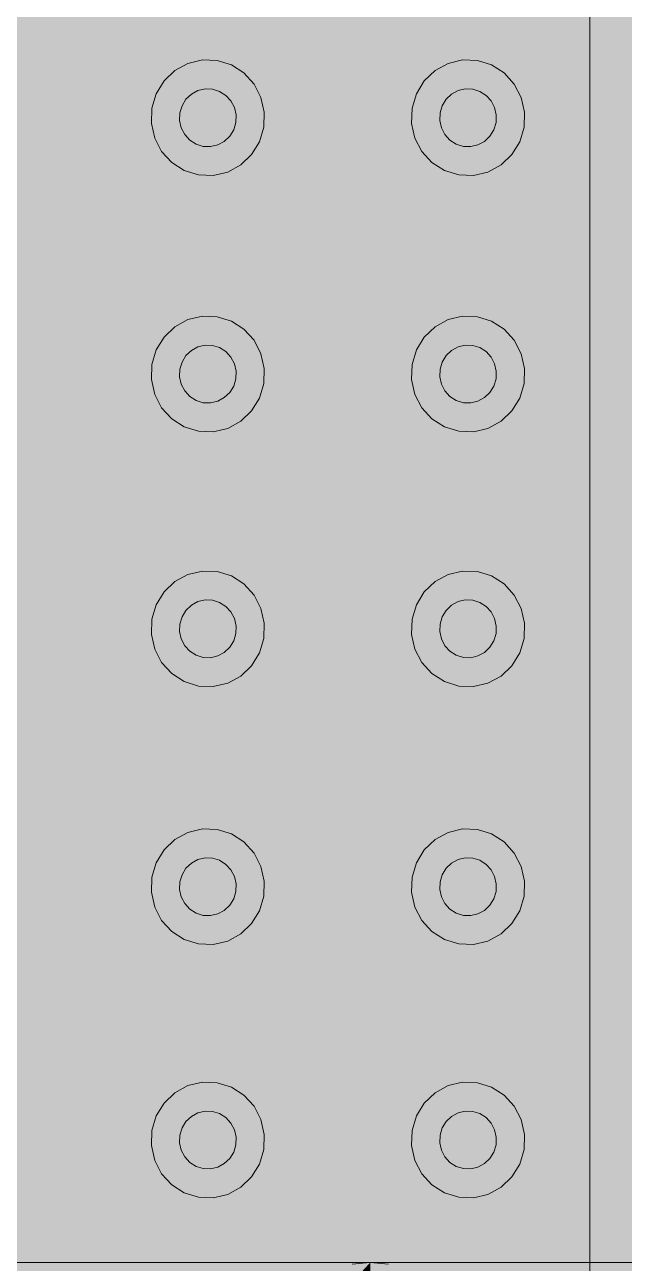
# Model space of a CAD drawing. Header units: metres. Extents: x -77 to 21.6, y -70.6 to -27.7.
# Drawn here: x -54.8755 to -54.7573, y -60.5507 to -60.3065 of the extents above; entities that cross this region are included whole.
import ezdxf

# ---------------------------------------------------------------- set-up
doc = ezdxf.new("R2010")
doc.units = ezdxf.units.M
doc.header["$MEASUREMENT"] = 0
for name, color, linetype, lineweight, true_color in [('LAJES.EST_Caneta_No__18', 7, 'Continuous', 0, 0xdfdfdf), ('Novo_PISO TATIL_Caneta_No__13', 7, 'Continuous', 0, 0xaaaaaa), ('Novo_PISO TATIL_Caneta_No__18', 7, 'Continuous', 0, 0xdfdfdf)]:
    doc.layers.add(name, color=color, linetype=linetype, lineweight=lineweight, true_color=true_color)
pattern_1 = [(45, (0, 0.6), (-0.1909188, 0.1909188), [0, -0.18, 0, -0.27]), (110, (0.6, 0.6), (0.253717, 0.09234544), [0, -0.132, 0, -0.228])]

# ---------------------------------------------------------------- blocks, each defined once
blk = doc.blocks.new('Piso Tátil Direcional(2)(1)')
at = {"layer": 'Novo_PISO TATIL_Caneta_No__18', "linetype": 'Continuous', "lineweight": 0, "true_color": 0xdfdfdf}
for points in [[(0.25, 0), (0.25, 0.25), (0, 0.25), (0, 0)], [(0.0433, 0), (0.0433, 0.0025), (0.03971, 0.00037)], [(0.04689, 0.00037), (0.04593, 0.00287), (0.0433, 0)], [(0.04593, 0.00287), (0.0433, 0.0025), (0.0433, 0)]]:
    blk.add_hatch(color=254, dxfattribs=at).paths.add_polyline_path(points)
at = {"layer": 'Novo_PISO TATIL_Caneta_No__13', "color": 253, "linetype": 'Continuous', "lineweight": 0, "true_color": 0xaaaaaa}
for p, q in [((0, 0), (0, 0.25)), ((0.25, 0), (0, 0)), ((0.03971, 0.00037), (0.0433, 0)), ((0.0433, 0), (0.04689, 0.00037))]:
    blk.add_line(p, q, dxfattribs=at)
blk = doc.blocks.new('Piso Tátil de Alerta(2)')
at = {"layer": 'Novo_PISO TATIL_Caneta_No__18', "linetype": 'Continuous', "lineweight": 0, "true_color": 0xdfdfdf}
for points in [[(0.25, 0), (0.25, 0.25), (0, 0.25), (0, 0)], [(0.01747, 0.08444), (0.0208, 0.07988), (0.02212, 0.08057), (0.02011, 0.08581)], [(0.02011, 0.08581), (0.02212, 0.08057), (0.02357, 0.0809), (0.02302, 0.08647)], [(0.02302, 0.08647), (0.02357, 0.0809), (0.02507, 0.08085), (0.02601, 0.08636)], [(0.02507, 0.08085), (0.0265, 0.08042), (0.02887, 0.08551), (0.02601, 0.08636)], [(0.02887, 0.08551), (0.0265, 0.08042), (0.02776, 0.07965), (0.0314, 0.08397)], [(0.07005, 0.08581), (0.06742, 0.08444), (0.07074, 0.07988), (0.07206, 0.08057)], [(0.07297, 0.08647), (0.07005, 0.08581), (0.07206, 0.08057), (0.07352, 0.0809)], [(0.07595, 0.08636), (0.07297, 0.08647), (0.07352, 0.0809), (0.07501, 0.08085)], [(0.07595, 0.08636), (0.07501, 0.08085), (0.07644, 0.08042), (0.07881, 0.08551)], [(0.07881, 0.08551), (0.07644, 0.08042), (0.07771, 0.07965), (0.08134, 0.08397)], [(0.11828, 0.08444), (0.1216, 0.07988), (0.12292, 0.08057), (0.12092, 0.08581)], [(0.12092, 0.08581), (0.12292, 0.08057), (0.12438, 0.0809), (0.12383, 0.08647)], [(0.12383, 0.08647), (0.12438, 0.0809), (0.12587, 0.08085), (0.12682, 0.08636)], [(0.12682, 0.08636), (0.12587, 0.08085), (0.1273, 0.08042), (0.12967, 0.08551)], [(0.12967, 0.08551), (0.1273, 0.08042), (0.12857, 0.07965), (0.13221, 0.08397)], [(0.16852, 0.08444), (0.17184, 0.07988), (0.17316, 0.08057), (0.17116, 0.08581)], [(0.17116, 0.08581), (0.17316, 0.08057), (0.17462, 0.0809), (0.17407, 0.08647)], [(0.17407, 0.08647), (0.17462, 0.0809), (0.17611, 0.08085), (0.17705, 0.08636)], [(0.17611, 0.08085), (0.17754, 0.08042), (0.17991, 0.08551), (0.17705, 0.08636)], [(0.17991, 0.08551), (0.17754, 0.08042), (0.17881, 0.07965), (0.18245, 0.08397)], [(0.22169, 0.08581), (0.21905, 0.08444), (0.22238, 0.07988), (0.2237, 0.08057)], [(0.22169, 0.08581), (0.2237, 0.08057), (0.22516, 0.0809), (0.2246, 0.08647)], [(0.2246, 0.08647), (0.22516, 0.0809), (0.22665, 0.08085), (0.22759, 0.08636)], [(0.22759, 0.08636), (0.22665, 0.08085), (0.22808, 0.08042), (0.23045, 0.08551)], [(0.23045, 0.08551), (0.22808, 0.08042), (0.22935, 0.07965), (0.23298, 0.08397)], [(0.01747, 0.08444), (0.01529, 0.08244), (0.01971, 0.07889), (0.0208, 0.07988)], [(0.0314, 0.08397), (0.02776, 0.07965), (0.02878, 0.07858), (0.03344, 0.08183)], [(0.06742, 0.08444), (0.06523, 0.08244), (0.06965, 0.07889), (0.07074, 0.07988)], [(0.07771, 0.07965), (0.07873, 0.07858), (0.08338, 0.08183), (0.08134, 0.08397)], [(0.11828, 0.08444), (0.11609, 0.08244), (0.12051, 0.07889), (0.1216, 0.07988)], [(0.12857, 0.07965), (0.12959, 0.07858), (0.13425, 0.08183), (0.13221, 0.08397)], [(0.16852, 0.08444), (0.16633, 0.08244), (0.17075, 0.07889), (0.17184, 0.07988)], [(0.18245, 0.08397), (0.17881, 0.07965), (0.17983, 0.07858), (0.18449, 0.08183)], [(0.21687, 0.08244), (0.22129, 0.07889), (0.22238, 0.07988), (0.21905, 0.08444)], [(0.22935, 0.07965), (0.23036, 0.07858), (0.23502, 0.08183), (0.23298, 0.08397)], [(0.01529, 0.08244), (0.01371, 0.07997), (0.01892, 0.07765), (0.01971, 0.07889)], [(0.02878, 0.07858), (0.02776, 0.07965), (0.0265, 0.08042), (0.02507, 0.08085), (0.02357, 0.0809), (0.02212, 0.08057), (0.0208, 0.07988), (0.01971, 0.07889), (0.01892, 0.07765), (0.01848, 0.07626), (0.01843, 0.0748), (0.01876, 0.07337), (0.01947, 0.07209), (0.02049, 0.07102), (0.02175, 0.07024), (0.02318, 0.06982), (0.02468, 0.06977), (0.02613, 0.0701), (0.02745, 0.07078), (0.02854, 0.07178), (0.02933, 0.07302), (0.02977, 0.07441), (0.02982, 0.07587), (0.02949, 0.07729)], [(0.02878, 0.07858), (0.02949, 0.07729), (0.03485, 0.07925), (0.03344, 0.08183)], [(0.06365, 0.07997), (0.06886, 0.07765), (0.06965, 0.07889), (0.06523, 0.08244)], [(0.07644, 0.08042), (0.07501, 0.08085), (0.07352, 0.0809), (0.07206, 0.08057), (0.07074, 0.07988), (0.06965, 0.07889), (0.06886, 0.07765), (0.06842, 0.07626), (0.06837, 0.0748), (0.06871, 0.07337), (0.06941, 0.07209), (0.07043, 0.07102), (0.0717, 0.07024), (0.07312, 0.06982), (0.07462, 0.06977), (0.07607, 0.0701), (0.07739, 0.07078), (0.07848, 0.07178), (0.07928, 0.07302), (0.07971, 0.07441), (0.07976, 0.07587), (0.07943, 0.07729), (0.07873, 0.07858), (0.07771, 0.07965)], [(0.07873, 0.07858), (0.07943, 0.07729), (0.08479, 0.07925), (0.08338, 0.08183)], [(0.11609, 0.08244), (0.11451, 0.07997), (0.11972, 0.07765), (0.12051, 0.07889)], [(0.11923, 0.0748), (0.11957, 0.07337), (0.12027, 0.07209), (0.12129, 0.07102), (0.12256, 0.07024), (0.12399, 0.06982), (0.12548, 0.06977), (0.12694, 0.0701), (0.12826, 0.07078), (0.12935, 0.07178), (0.13014, 0.07302), (0.13058, 0.07441), (0.13063, 0.07587), (0.13029, 0.07729), (0.12959, 0.07858), (0.12857, 0.07965), (0.1273, 0.08042), (0.12587, 0.08085), (0.12438, 0.0809), (0.12292, 0.08057), (0.1216, 0.07988), (0.12051, 0.07889), (0.11972, 0.07765), (0.11928, 0.07626)], [(0.12959, 0.07858), (0.13029, 0.07729), (0.13565, 0.07925), (0.13425, 0.08183)], [(0.16475, 0.07997), (0.16996, 0.07765), (0.17075, 0.07889), (0.16633, 0.08244)], [(0.18087, 0.07587), (0.18053, 0.07729), (0.17983, 0.07858), (0.17881, 0.07965), (0.17754, 0.08042), (0.17611, 0.08085), (0.17462, 0.0809), (0.17316, 0.08057), (0.17184, 0.07988), (0.17075, 0.07889), (0.16996, 0.07765), (0.16952, 0.07626), (0.16947, 0.0748), (0.16981, 0.07337), (0.17051, 0.07209), (0.17153, 0.07102), (0.1728, 0.07024), (0.17423, 0.06982), (0.17572, 0.06977), (0.17717, 0.0701), (0.17849, 0.07078), (0.17959, 0.07178), (0.18038, 0.07302), (0.18081, 0.07441)], [(0.18449, 0.08183), (0.17983, 0.07858), (0.18053, 0.07729), (0.18589, 0.07925)], [(0.21687, 0.08244), (0.21529, 0.07997), (0.2205, 0.07765), (0.22129, 0.07889)], [(0.22935, 0.07965), (0.22808, 0.08042), (0.22665, 0.08085), (0.22516, 0.0809), (0.2237, 0.08057), (0.22238, 0.07988), (0.22129, 0.07889), (0.2205, 0.07765), (0.22006, 0.07626), (0.22001, 0.0748), (0.22035, 0.07337), (0.22105, 0.07209), (0.22207, 0.07102), (0.22334, 0.07024), (0.22476, 0.06982), (0.22626, 0.06977), (0.22771, 0.0701), (0.22903, 0.07078), (0.23012, 0.07178), (0.23091, 0.07302), (0.23135, 0.07441), (0.2314, 0.07587), (0.23107, 0.07729), (0.23036, 0.07858)], [(0.23502, 0.08183), (0.23036, 0.07858), (0.23107, 0.07729), (0.23643, 0.07925)], [(0.01371, 0.07997), (0.01283, 0.07718), (0.01848, 0.07626), (0.01892, 0.07765)], [(0.02949, 0.07729), (0.02982, 0.07587), (0.03552, 0.07641), (0.03485, 0.07925)], [(0.06365, 0.07997), (0.06278, 0.07718), (0.06842, 0.07626), (0.06886, 0.07765)], [(0.07943, 0.07729), (0.07976, 0.07587), (0.08546, 0.07641), (0.08479, 0.07925)], [(0.11451, 0.07997), (0.11364, 0.07718), (0.11928, 0.07626), (0.11972, 0.07765)], [(0.13029, 0.07729), (0.13063, 0.07587), (0.13632, 0.07641), (0.13565, 0.07925)], [(0.16475, 0.07997), (0.16388, 0.07718), (0.16952, 0.07626), (0.16996, 0.07765)], [(0.18053, 0.07729), (0.18087, 0.07587), (0.18656, 0.07641), (0.18589, 0.07925)], [(0.21529, 0.07997), (0.21442, 0.07718), (0.22006, 0.07626), (0.2205, 0.07765)], [(0.23107, 0.07729), (0.2314, 0.07587), (0.2371, 0.07641), (0.23643, 0.07925)], [(0.01283, 0.07718), (0.01273, 0.07426), (0.01843, 0.0748), (0.01848, 0.07626)], [(0.02982, 0.07587), (0.02977, 0.07441), (0.03542, 0.07349), (0.03552, 0.07641)], [(0.06267, 0.07426), (0.06837, 0.0748), (0.06842, 0.07626), (0.06278, 0.07718)], [(0.07976, 0.07587), (0.07971, 0.07441), (0.08536, 0.07349), (0.08546, 0.07641)], [(0.11364, 0.07718), (0.11354, 0.07426), (0.11923, 0.0748), (0.11928, 0.07626)], [(0.13063, 0.07587), (0.13058, 0.07441), (0.13622, 0.07349), (0.13632, 0.07641)], [(0.16377, 0.07426), (0.16947, 0.0748), (0.16952, 0.07626), (0.16388, 0.07718)], [(0.18087, 0.07587), (0.18081, 0.07441), (0.18646, 0.07349), (0.18656, 0.07641)], [(0.21442, 0.07718), (0.21431, 0.07426), (0.22001, 0.0748), (0.22006, 0.07626)], [(0.2314, 0.07587), (0.23135, 0.07441), (0.237, 0.07349), (0.2371, 0.07641)], [(0.01843, 0.0748), (0.01273, 0.07426), (0.0134, 0.07141), (0.01876, 0.07337)], [(0.0134, 0.07141), (0.01481, 0.06884), (0.01947, 0.07209), (0.01876, 0.07337)], [(0.02933, 0.07302), (0.03454, 0.0707), (0.03542, 0.07349), (0.02977, 0.07441)], [(0.06267, 0.07426), (0.06335, 0.07141), (0.06871, 0.07337), (0.06837, 0.0748)], [(0.06871, 0.07337), (0.06335, 0.07141), (0.06475, 0.06884), (0.06941, 0.07209)], [(0.07971, 0.07441), (0.07928, 0.07302), (0.08449, 0.0707), (0.08536, 0.07349)], [(0.11923, 0.0748), (0.11354, 0.07426), (0.11421, 0.07141), (0.11957, 0.07337)], [(0.11421, 0.07141), (0.11561, 0.06884), (0.12027, 0.07209), (0.11957, 0.07337)], [(0.13014, 0.07302), (0.13535, 0.0707), (0.13622, 0.07349), (0.13058, 0.07441)], [(0.16947, 0.0748), (0.16377, 0.07426), (0.16445, 0.07141), (0.16981, 0.07337)], [(0.16981, 0.07337), (0.16445, 0.07141), (0.16585, 0.06884), (0.17051, 0.07209)], [(0.18038, 0.07302), (0.18559, 0.0707), (0.18646, 0.07349), (0.18081, 0.07441)], [(0.22001, 0.0748), (0.21431, 0.07426), (0.21499, 0.07141), (0.22035, 0.07337)], [(0.22035, 0.07337), (0.21499, 0.07141), (0.21639, 0.06884), (0.22105, 0.07209)], [(0.23135, 0.07441), (0.23091, 0.07302), (0.23612, 0.0707), (0.237, 0.07349)], [(0.01947, 0.07209), (0.01481, 0.06884), (0.01685, 0.0667), (0.02049, 0.07102)], [(0.02049, 0.07102), (0.01685, 0.0667), (0.01938, 0.06516), (0.02175, 0.07024)], [(0.02745, 0.07078), (0.03078, 0.06623), (0.03296, 0.06822), (0.02854, 0.07178)], [(0.02933, 0.07302), (0.02854, 0.07178), (0.03296, 0.06822), (0.03454, 0.0707)], [(0.06475, 0.06884), (0.06679, 0.0667), (0.07043, 0.07102), (0.06941, 0.07209)], [(0.06679, 0.0667), (0.06932, 0.06516), (0.0717, 0.07024), (0.07043, 0.07102)], [(0.07739, 0.07078), (0.08072, 0.06623), (0.0829, 0.06822), (0.07848, 0.07178)], [(0.07928, 0.07302), (0.07848, 0.07178), (0.0829, 0.06822), (0.08449, 0.0707)], [(0.12027, 0.07209), (0.11561, 0.06884), (0.11765, 0.0667), (0.12129, 0.07102)], [(0.11765, 0.0667), (0.12019, 0.06516), (0.12256, 0.07024), (0.12129, 0.07102)], [(0.12935, 0.07178), (0.12826, 0.07078), (0.13158, 0.06623), (0.13377, 0.06822)], [(0.12935, 0.07178), (0.13377, 0.06822), (0.13535, 0.0707), (0.13014, 0.07302)], [(0.16585, 0.06884), (0.16789, 0.0667), (0.17153, 0.07102), (0.17051, 0.07209)], [(0.16789, 0.0667), (0.17043, 0.06516), (0.1728, 0.07024), (0.17153, 0.07102)], [(0.17959, 0.07178), (0.17849, 0.07078), (0.18182, 0.06623), (0.184, 0.06822)], [(0.18038, 0.07302), (0.17959, 0.07178), (0.184, 0.06822), (0.18559, 0.0707)], [(0.22105, 0.07209), (0.21639, 0.06884), (0.21843, 0.0667), (0.22207, 0.07102)], [(0.22207, 0.07102), (0.21843, 0.0667), (0.22096, 0.06516), (0.22334, 0.07024)], [(0.23012, 0.07178), (0.22903, 0.07078), (0.23236, 0.06623), (0.23454, 0.06822)], [(0.23091, 0.07302), (0.23012, 0.07178), (0.23454, 0.06822), (0.23612, 0.0707)], [(0.01938, 0.06516), (0.02224, 0.0643), (0.02318, 0.06982), (0.02175, 0.07024)], [(0.02318, 0.06982), (0.02224, 0.0643), (0.02523, 0.0642), (0.02468, 0.06977)], [(0.02468, 0.06977), (0.02523, 0.0642), (0.02814, 0.06486), (0.02613, 0.0701)], [(0.02613, 0.0701), (0.02814, 0.06486), (0.03078, 0.06623), (0.02745, 0.07078)], [(0.06932, 0.06516), (0.07218, 0.0643), (0.07312, 0.06982), (0.0717, 0.07024)], [(0.07218, 0.0643), (0.07517, 0.0642), (0.07462, 0.06977), (0.07312, 0.06982)], [(0.07462, 0.06977), (0.07517, 0.0642), (0.07808, 0.06486), (0.07607, 0.0701)], [(0.07607, 0.0701), (0.07808, 0.06486), (0.08072, 0.06623), (0.07739, 0.07078)], [(0.12019, 0.06516), (0.12305, 0.0643), (0.12399, 0.06982), (0.12256, 0.07024)], [(0.12305, 0.0643), (0.12603, 0.0642), (0.12548, 0.06977), (0.12399, 0.06982)], [(0.12548, 0.06977), (0.12603, 0.0642), (0.12894, 0.06486), (0.12694, 0.0701)], [(0.12694, 0.0701), (0.12894, 0.06486), (0.13158, 0.06623), (0.12826, 0.07078)], [(0.17043, 0.06516), (0.17328, 0.0643), (0.17423, 0.06982), (0.1728, 0.07024)], [(0.17423, 0.06982), (0.17328, 0.0643), (0.17627, 0.0642), (0.17572, 0.06977)], [(0.17572, 0.06977), (0.17627, 0.0642), (0.17918, 0.06486), (0.17717, 0.0701)], [(0.17717, 0.0701), (0.17918, 0.06486), (0.18182, 0.06623), (0.17849, 0.07078)], [(0.22096, 0.06516), (0.22382, 0.0643), (0.22476, 0.06982), (0.22334, 0.07024)], [(0.22382, 0.0643), (0.22681, 0.0642), (0.22626, 0.06977), (0.22476, 0.06982)], [(0.22626, 0.06977), (0.22681, 0.0642), (0.22972, 0.06486), (0.22771, 0.0701)], [(0.22771, 0.0701), (0.22972, 0.06486), (0.23236, 0.06623), (0.22903, 0.07078)], [(0.01747, 0.03313), (0.0208, 0.02858), (0.02212, 0.02927), (0.02011, 0.0345)], [(0.02011, 0.0345), (0.02212, 0.02927), (0.02357, 0.0296), (0.02302, 0.03516)], [(0.02302, 0.03516), (0.02357, 0.0296), (0.02507, 0.02955), (0.02601, 0.03506)], [(0.02507, 0.02955), (0.0265, 0.02912), (0.02887, 0.03421), (0.02601, 0.03506)], [(0.02887, 0.03421), (0.0265, 0.02912), (0.02776, 0.02835), (0.0314, 0.03266)], [(0.07005, 0.0345), (0.06742, 0.03313), (0.07074, 0.02858), (0.07206, 0.02927)], [(0.07297, 0.03516), (0.07005, 0.0345), (0.07206, 0.02927), (0.07352, 0.0296)], [(0.07595, 0.03506), (0.07297, 0.03516), (0.07352, 0.0296), (0.07501, 0.02955)], [(0.07595, 0.03506), (0.07501, 0.02955), (0.07644, 0.02912), (0.07881, 0.03421)], [(0.07881, 0.03421), (0.07644, 0.02912), (0.07771, 0.02835), (0.08134, 0.03266)], [(0.11828, 0.03313), (0.1216, 0.02858), (0.12292, 0.02927), (0.12092, 0.0345)], [(0.12092, 0.0345), (0.12292, 0.02927), (0.12438, 0.0296), (0.12383, 0.03516)], [(0.12383, 0.03516), (0.12438, 0.0296), (0.12587, 0.02955), (0.12682, 0.03506)], [(0.12682, 0.03506), (0.12587, 0.02955), (0.1273, 0.02912), (0.12967, 0.03421)], [(0.12967, 0.03421), (0.1273, 0.02912), (0.12857, 0.02835), (0.13221, 0.03266)], [(0.16852, 0.03313), (0.17184, 0.02858), (0.17316, 0.02927), (0.17116, 0.0345)], [(0.17116, 0.0345), (0.17316, 0.02927), (0.17462, 0.0296), (0.17407, 0.03516)], [(0.17407, 0.03516), (0.17462, 0.0296), (0.17611, 0.02955), (0.17705, 0.03506)], [(0.17611, 0.02955), (0.17754, 0.02912), (0.17991, 0.03421), (0.17705, 0.03506)], [(0.17991, 0.03421), (0.17754, 0.02912), (0.17881, 0.02835), (0.18245, 0.03266)], [(0.22169, 0.0345), (0.21905, 0.03313), (0.22238, 0.02858), (0.2237, 0.02927)], [(0.22169, 0.0345), (0.2237, 0.02927), (0.22516, 0.0296), (0.2246, 0.03516)], [(0.2246, 0.03516), (0.22516, 0.0296), (0.22665, 0.02955), (0.22759, 0.03506)], [(0.22759, 0.03506), (0.22665, 0.02955), (0.22808, 0.02912), (0.23045, 0.03421)], [(0.23045, 0.03421), (0.22808, 0.02912), (0.22935, 0.02835), (0.23298, 0.03266)], [(0.01747, 0.03313), (0.01529, 0.03114), (0.01971, 0.02759), (0.0208, 0.02858)], [(0.0314, 0.03266), (0.02776, 0.02835), (0.02878, 0.02728), (0.03344, 0.03053)], [(0.06742, 0.03313), (0.06523, 0.03114), (0.06965, 0.02759), (0.07074, 0.02858)], [(0.07771, 0.02835), (0.07873, 0.02728), (0.08338, 0.03053), (0.08134, 0.03266)], [(0.11828, 0.03313), (0.11609, 0.03114), (0.12051, 0.02759), (0.1216, 0.02858)], [(0.12857, 0.02835), (0.12959, 0.02728), (0.13425, 0.03053), (0.13221, 0.03266)], [(0.16852, 0.03313), (0.16633, 0.03114), (0.17075, 0.02759), (0.17184, 0.02858)], [(0.18245, 0.03266), (0.17881, 0.02835), (0.17983, 0.02728), (0.18449, 0.03053)], [(0.21687, 0.03114), (0.22129, 0.02759), (0.22238, 0.02858), (0.21905, 0.03313)], [(0.22935, 0.02835), (0.23036, 0.02728), (0.23502, 0.03053), (0.23298, 0.03266)], [(0.01529, 0.03114), (0.01371, 0.02866), (0.01892, 0.02635), (0.01971, 0.02759)], [(0.02878, 0.02728), (0.02776, 0.02835), (0.0265, 0.02912), (0.02507, 0.02955), (0.02357, 0.0296), (0.02212, 0.02927), (0.0208, 0.02858), (0.01971, 0.02759), (0.01892, 0.02635), (0.01848, 0.02495), (0.01843, 0.02349), (0.01876, 0.02207), (0.01947, 0.02078), (0.02049, 0.01972), (0.02175, 0.01894), (0.02318, 0.01852), (0.02468, 0.01847), (0.02613, 0.01879), (0.02745, 0.01948), (0.02854, 0.02048), (0.02933, 0.02171), (0.02977, 0.02311), (0.02982, 0.02457), (0.02949, 0.02599)], [(0.02878, 0.02728), (0.02949, 0.02599), (0.03485, 0.02795), (0.03344, 0.03053)], [(0.06365, 0.02866), (0.06886, 0.02635), (0.06965, 0.02759), (0.06523, 0.03114)], [(0.07644, 0.02912), (0.07501, 0.02955), (0.07352, 0.0296), (0.07206, 0.02927), (0.07074, 0.02858), (0.06965, 0.02759), (0.06886, 0.02635), (0.06842, 0.02495), (0.06837, 0.02349), (0.06871, 0.02207), (0.06941, 0.02078), (0.07043, 0.01972), (0.0717, 0.01894), (0.07312, 0.01852), (0.07462, 0.01847), (0.07607, 0.01879), (0.07739, 0.01948), (0.07848, 0.02048), (0.07928, 0.02171), (0.07971, 0.02311), (0.07976, 0.02457), (0.07943, 0.02599), (0.07873, 0.02728), (0.07771, 0.02835)], [(0.07873, 0.02728), (0.07943, 0.02599), (0.08479, 0.02795), (0.08338, 0.03053)], [(0.11609, 0.03114), (0.11451, 0.02866), (0.11972, 0.02635), (0.12051, 0.02759)], [(0.11923, 0.02349), (0.11957, 0.02207), (0.12027, 0.02078), (0.12129, 0.01972), (0.12256, 0.01894), (0.12399, 0.01852), (0.12548, 0.01847), (0.12694, 0.01879), (0.12826, 0.01948), (0.12935, 0.02048), (0.13014, 0.02171), (0.13058, 0.02311), (0.13063, 0.02457), (0.13029, 0.02599), (0.12959, 0.02728), (0.12857, 0.02835), (0.1273, 0.02912), (0.12587, 0.02955), (0.12438, 0.0296), (0.12292, 0.02927), (0.1216, 0.02858), (0.12051, 0.02759), (0.11972, 0.02635), (0.11928, 0.02495)], [(0.12959, 0.02728), (0.13029, 0.02599), (0.13565, 0.02795), (0.13425, 0.03053)], [(0.16475, 0.02866), (0.16996, 0.02635), (0.17075, 0.02759), (0.16633, 0.03114)], [(0.18087, 0.02457), (0.18053, 0.02599), (0.17983, 0.02728), (0.17881, 0.02835), (0.17754, 0.02912), (0.17611, 0.02955), (0.17462, 0.0296), (0.17316, 0.02927), (0.17184, 0.02858), (0.17075, 0.02759), (0.16996, 0.02635), (0.16952, 0.02495), (0.16947, 0.02349), (0.16981, 0.02207), (0.17051, 0.02078), (0.17153, 0.01972), (0.1728, 0.01894), (0.17423, 0.01852), (0.17572, 0.01847), (0.17717, 0.01879), (0.17849, 0.01948), (0.17959, 0.02048), (0.18038, 0.02171), (0.18081, 0.02311)], [(0.18449, 0.03053), (0.17983, 0.02728), (0.18053, 0.02599), (0.18589, 0.02795)], [(0.21687, 0.03114), (0.21529, 0.02866), (0.2205, 0.02635), (0.22129, 0.02759)], [(0.22935, 0.02835), (0.22808, 0.02912), (0.22665, 0.02955), (0.22516, 0.0296), (0.2237, 0.02927), (0.22238, 0.02858), (0.22129, 0.02759), (0.2205, 0.02635), (0.22006, 0.02495), (0.22001, 0.02349), (0.22035, 0.02207), (0.22105, 0.02078), (0.22207, 0.01972), (0.22334, 0.01894), (0.22476, 0.01852), (0.22626, 0.01847), (0.22771, 0.01879), (0.22903, 0.01948), (0.23012, 0.02048), (0.23091, 0.02171), (0.23135, 0.02311), (0.2314, 0.02457), (0.23107, 0.02599), (0.23036, 0.02728)], [(0.23502, 0.03053), (0.23036, 0.02728), (0.23107, 0.02599), (0.23643, 0.02795)], [(0.01371, 0.02866), (0.01283, 0.02587), (0.01848, 0.02495), (0.01892, 0.02635)], [(0.02949, 0.02599), (0.02982, 0.02457), (0.03552, 0.02511), (0.03485, 0.02795)], [(0.06365, 0.02866), (0.06278, 0.02587), (0.06842, 0.02495), (0.06886, 0.02635)], [(0.07943, 0.02599), (0.07976, 0.02457), (0.08546, 0.02511), (0.08479, 0.02795)], [(0.11451, 0.02866), (0.11364, 0.02587), (0.11928, 0.02495), (0.11972, 0.02635)], [(0.13029, 0.02599), (0.13063, 0.02457), (0.13632, 0.02511), (0.13565, 0.02795)], [(0.16475, 0.02866), (0.16388, 0.02587), (0.16952, 0.02495), (0.16996, 0.02635)], [(0.18053, 0.02599), (0.18087, 0.02457), (0.18656, 0.02511), (0.18589, 0.02795)], [(0.21529, 0.02866), (0.21442, 0.02587), (0.22006, 0.02495), (0.2205, 0.02635)], [(0.23107, 0.02599), (0.2314, 0.02457), (0.2371, 0.02511), (0.23643, 0.02795)], [(0.01283, 0.02587), (0.01273, 0.02296), (0.01843, 0.02349), (0.01848, 0.02495)], [(0.02982, 0.02457), (0.02977, 0.02311), (0.03542, 0.02219), (0.03552, 0.02511)], [(0.06267, 0.02296), (0.06837, 0.02349), (0.06842, 0.02495), (0.06278, 0.02587)], [(0.07976, 0.02457), (0.07971, 0.02311), (0.08536, 0.02219), (0.08546, 0.02511)], [(0.11364, 0.02587), (0.11354, 0.02296), (0.11923, 0.02349), (0.11928, 0.02495)], [(0.13063, 0.02457), (0.13058, 0.02311), (0.13622, 0.02219), (0.13632, 0.02511)], [(0.16377, 0.02296), (0.16947, 0.02349), (0.16952, 0.02495), (0.16388, 0.02587)], [(0.18087, 0.02457), (0.18081, 0.02311), (0.18646, 0.02219), (0.18656, 0.02511)], [(0.21442, 0.02587), (0.21431, 0.02296), (0.22001, 0.02349), (0.22006, 0.02495)], [(0.2314, 0.02457), (0.23135, 0.02311), (0.237, 0.02219), (0.2371, 0.02511)], [(0.01843, 0.02349), (0.01273, 0.02296), (0.0134, 0.02011), (0.01876, 0.02207)], [(0.0134, 0.02011), (0.01481, 0.01753), (0.01947, 0.02078), (0.01876, 0.02207)], [(0.02977, 0.02311), (0.02933, 0.02171), (0.03454, 0.0194), (0.03542, 0.02219)], [(0.06837, 0.02349), (0.06267, 0.02296), (0.06335, 0.02011), (0.06871, 0.02207)], [(0.06871, 0.02207), (0.06335, 0.02011), (0.06475, 0.01753), (0.06941, 0.02078)], [(0.07971, 0.02311), (0.07928, 0.02171), (0.08449, 0.0194), (0.08536, 0.02219)], [(0.11923, 0.02349), (0.11354, 0.02296), (0.11421, 0.02011), (0.11957, 0.02207)], [(0.11421, 0.02011), (0.11561, 0.01753), (0.12027, 0.02078), (0.11957, 0.02207)], [(0.13014, 0.02171), (0.13535, 0.0194), (0.13622, 0.02219), (0.13058, 0.02311)], [(0.16947, 0.02349), (0.16377, 0.02296), (0.16445, 0.02011), (0.16981, 0.02207)], [(0.16981, 0.02207), (0.16445, 0.02011), (0.16585, 0.01753), (0.17051, 0.02078)], [(0.18038, 0.02171), (0.18559, 0.0194), (0.18646, 0.02219), (0.18081, 0.02311)], [(0.22001, 0.02349), (0.21431, 0.02296), (0.21499, 0.02011), (0.22035, 0.02207)], [(0.22035, 0.02207), (0.21499, 0.02011), (0.21639, 0.01753), (0.22105, 0.02078)], [(0.23091, 0.02171), (0.23612, 0.0194), (0.237, 0.02219), (0.23135, 0.02311)], [(0.01947, 0.02078), (0.01481, 0.01753), (0.01685, 0.0154), (0.02049, 0.01972)], [(0.02049, 0.01972), (0.01685, 0.0154), (0.01938, 0.01385), (0.02175, 0.01894)], [(0.02745, 0.01948), (0.03078, 0.01493), (0.03296, 0.01692), (0.02854, 0.02048)], [(0.02933, 0.02171), (0.02854, 0.02048), (0.03296, 0.01692), (0.03454, 0.0194)], [(0.06475, 0.01753), (0.06679, 0.0154), (0.07043, 0.01972), (0.06941, 0.02078)], [(0.06679, 0.0154), (0.06932, 0.01385), (0.0717, 0.01894), (0.07043, 0.01972)], [(0.07739, 0.01948), (0.08072, 0.01493), (0.0829, 0.01692), (0.07848, 0.02048)], [(0.07928, 0.02171), (0.07848, 0.02048), (0.0829, 0.01692), (0.08449, 0.0194)], [(0.12027, 0.02078), (0.11561, 0.01753), (0.11765, 0.0154), (0.12129, 0.01972)], [(0.11765, 0.0154), (0.12019, 0.01385), (0.12256, 0.01894), (0.12129, 0.01972)], [(0.12935, 0.02048), (0.12826, 0.01948), (0.13158, 0.01493), (0.13377, 0.01692)], [(0.12935, 0.02048), (0.13377, 0.01692), (0.13535, 0.0194), (0.13014, 0.02171)], [(0.16585, 0.01753), (0.16789, 0.0154), (0.17153, 0.01972), (0.17051, 0.02078)], [(0.16789, 0.0154), (0.17043, 0.01385), (0.1728, 0.01894), (0.17153, 0.01972)], [(0.17959, 0.02048), (0.17849, 0.01948), (0.18182, 0.01493), (0.184, 0.01692)], [(0.18038, 0.02171), (0.17959, 0.02048), (0.184, 0.01692), (0.18559, 0.0194)], [(0.22105, 0.02078), (0.21639, 0.01753), (0.21843, 0.0154), (0.22207, 0.01972)], [(0.22207, 0.01972), (0.21843, 0.0154), (0.22096, 0.01385), (0.22334, 0.01894)], [(0.23012, 0.02048), (0.22903, 0.01948), (0.23236, 0.01493), (0.23454, 0.01692)], [(0.23091, 0.02171), (0.23012, 0.02048), (0.23454, 0.01692), (0.23612, 0.0194)], [(0.01938, 0.01385), (0.02224, 0.013), (0.02318, 0.01852), (0.02175, 0.01894)], [(0.02318, 0.01852), (0.02224, 0.013), (0.02523, 0.0129), (0.02468, 0.01847)], [(0.02468, 0.01847), (0.02523, 0.0129), (0.02814, 0.01356), (0.02613, 0.01879)], [(0.02613, 0.01879), (0.02814, 0.01356), (0.03078, 0.01493), (0.02745, 0.01948)], [(0.06932, 0.01385), (0.07218, 0.013), (0.07312, 0.01852), (0.0717, 0.01894)], [(0.07218, 0.013), (0.07517, 0.0129), (0.07462, 0.01847), (0.07312, 0.01852)], [(0.07462, 0.01847), (0.07517, 0.0129), (0.07808, 0.01356), (0.07607, 0.01879)], [(0.07607, 0.01879), (0.07808, 0.01356), (0.08072, 0.01493), (0.07739, 0.01948)], [(0.12019, 0.01385), (0.12305, 0.013), (0.12399, 0.01852), (0.12256, 0.01894)], [(0.12305, 0.013), (0.12603, 0.0129), (0.12548, 0.01847), (0.12399, 0.01852)], [(0.12548, 0.01847), (0.12603, 0.0129), (0.12894, 0.01356), (0.12694, 0.01879)], [(0.12694, 0.01879), (0.12894, 0.01356), (0.13158, 0.01493), (0.12826, 0.01948)], [(0.17043, 0.01385), (0.17328, 0.013), (0.17423, 0.01852), (0.1728, 0.01894)], [(0.17423, 0.01852), (0.17328, 0.013), (0.17627, 0.0129), (0.17572, 0.01847)], [(0.17572, 0.01847), (0.17627, 0.0129), (0.17918, 0.01356), (0.17717, 0.01879)], [(0.17717, 0.01879), (0.17918, 0.01356), (0.18182, 0.01493), (0.17849, 0.01948)], [(0.22096, 0.01385), (0.22382, 0.013), (0.22476, 0.01852), (0.22334, 0.01894)], [(0.22382, 0.013), (0.22681, 0.0129), (0.22626, 0.01847), (0.22476, 0.01852)], [(0.22626, 0.01847), (0.22681, 0.0129), (0.22972, 0.01356), (0.22771, 0.01879)], [(0.22771, 0.01879), (0.22972, 0.01356), (0.23236, 0.01493), (0.22903, 0.01948)]]:
    blk.add_hatch(color=254, dxfattribs=at).paths.add_polyline_path(points)
at = {"layer": 'Novo_PISO TATIL_Caneta_No__13', "color": 253, "linetype": 'Continuous', "lineweight": 0, "true_color": 0xaaaaaa}
for p, q in [((0, 0.25), (0.25, 0.25)), ((0, 0), (0, 0.25)), ((0.02011, 0.08581), (0.01747, 0.08444)), ((0.02302, 0.08647), (0.02011, 0.08581)), ((0.02601, 0.08636), (0.02302, 0.08647)), ((0.02887, 0.08551), (0.02601, 0.08636)), ((0.0314, 0.08397), (0.02887, 0.08551)), ((0.07005, 0.08581), (0.06742, 0.08444)), ((0.07297, 0.08647), (0.07005, 0.08581)), ((0.07595, 0.08636), (0.07297, 0.08647)), ((0.07881, 0.08551), (0.07595, 0.08636)), ((0.08134, 0.08397), (0.07881, 0.08551)), ((0.12092, 0.08581), (0.11828, 0.08444)), ((0.12383, 0.08647), (0.12092, 0.08581)), ((0.12682, 0.08636), (0.12383, 0.08647)), ((0.12967, 0.08551), (0.12682, 0.08636)), ((0.13221, 0.08397), (0.12967, 0.08551)), ((0.17116, 0.08581), (0.16852, 0.08444)), ((0.17407, 0.08647), (0.17116, 0.08581)), ((0.17705, 0.08636), (0.17407, 0.08647)), ((0.17991, 0.08551), (0.17705, 0.08636)), ((0.18245, 0.08397), (0.17991, 0.08551)), ((0.22169, 0.08581), (0.21905, 0.08444)), ((0.2246, 0.08647), (0.22169, 0.08581)), ((0.22759, 0.08636), (0.2246, 0.08647)), ((0.23045, 0.08551), (0.22759, 0.08636)), ((0.23298, 0.08397), (0.23045, 0.08551)), ((0.01747, 0.08444), (0.01529, 0.08244)), ((0.03344, 0.08183), (0.0314, 0.08397)), ((0.06742, 0.08444), (0.06523, 0.08244)), ((0.08338, 0.08183), (0.08134, 0.08397)), ((0.11828, 0.08444), (0.11609, 0.08244)), ((0.13425, 0.08183), (0.13221, 0.08397)), ((0.16852, 0.08444), (0.16633, 0.08244)), ((0.18449, 0.08183), (0.18245, 0.08397)), ((0.21905, 0.08444), (0.21687, 0.08244)), ((0.23502, 0.08183), (0.23298, 0.08397)), ((0.01529, 0.08244), (0.01371, 0.07997)), ((0.02357, 0.0809), (0.02212, 0.08057)), ((0.02507, 0.08085), (0.02357, 0.0809)), ((0.0265, 0.08042), (0.02507, 0.08085)), ((0.03485, 0.07925), (0.03344, 0.08183)), ((0.06523, 0.08244), (0.06365, 0.07997)), ((0.07352, 0.0809), (0.07206, 0.08057)), ((0.07501, 0.08085), (0.07352, 0.0809)), ((0.07644, 0.08042), (0.07501, 0.08085)), ((0.08479, 0.07925), (0.08338, 0.08183)), ((0.11609, 0.08244), (0.11451, 0.07997)), ((0.12438, 0.0809), (0.12292, 0.08057)), ((0.12587, 0.08085), (0.12438, 0.0809)), ((0.1273, 0.08042), (0.12587, 0.08085)), ((0.13565, 0.07925), (0.13425, 0.08183)), ((0.16633, 0.08244), (0.16475, 0.07997)), ((0.17462, 0.0809), (0.17316, 0.08057)), ((0.17611, 0.08085), (0.17462, 0.0809)), ((0.17754, 0.08042), (0.17611, 0.08085)), ((0.18589, 0.07925), (0.18449, 0.08183)), ((0.21687, 0.08244), (0.21529, 0.07997)), ((0.22516, 0.0809), (0.2237, 0.08057)), ((0.22665, 0.08085), (0.22516, 0.0809)), ((0.22808, 0.08042), (0.22665, 0.08085)), ((0.23643, 0.07925), (0.23502, 0.08183)), ((0.01371, 0.07997), (0.01283, 0.07718)), ((0.01971, 0.07889), (0.01892, 0.07765)), ((0.0208, 0.07988), (0.01971, 0.07889)), ((0.02212, 0.08057), (0.0208, 0.07988)), ((0.02776, 0.07965), (0.0265, 0.08042)), ((0.02878, 0.07858), (0.02776, 0.07965)), ((0.02949, 0.07729), (0.02878, 0.07858)), ((0.03552, 0.07641), (0.03485, 0.07925)), ((0.06365, 0.07997), (0.06278, 0.07718)), ((0.06965, 0.07889), (0.06886, 0.07765)), ((0.07074, 0.07988), (0.06965, 0.07889)), ((0.07206, 0.08057), (0.07074, 0.07988)), ((0.07771, 0.07965), (0.07644, 0.08042)), ((0.07873, 0.07858), (0.07771, 0.07965)), ((0.07943, 0.07729), (0.07873, 0.07858)), ((0.08546, 0.07641), (0.08479, 0.07925)), ((0.11451, 0.07997), (0.11364, 0.07718)), ((0.12051, 0.07889), (0.11972, 0.07765)), ((0.1216, 0.07988), (0.12051, 0.07889)), ((0.12292, 0.08057), (0.1216, 0.07988)), ((0.12857, 0.07965), (0.1273, 0.08042)), ((0.12959, 0.07858), (0.12857, 0.07965)), ((0.13029, 0.07729), (0.12959, 0.07858)), ((0.13632, 0.07641), (0.13565, 0.07925)), ((0.16475, 0.07997), (0.16388, 0.07718)), ((0.17075, 0.07889), (0.16996, 0.07765)), ((0.17184, 0.07988), (0.17075, 0.07889)), ((0.17316, 0.08057), (0.17184, 0.07988)), ((0.17881, 0.07965), (0.17754, 0.08042)), ((0.17983, 0.07858), (0.17881, 0.07965)), ((0.18053, 0.07729), (0.17983, 0.07858)), ((0.18656, 0.07641), (0.18589, 0.07925)), ((0.21529, 0.07997), (0.21442, 0.07718)), ((0.22129, 0.07889), (0.2205, 0.07765)), ((0.22238, 0.07988), (0.22129, 0.07889)), ((0.2237, 0.08057), (0.22238, 0.07988)), ((0.22935, 0.07965), (0.22808, 0.08042)), ((0.23036, 0.07858), (0.22935, 0.07965)), ((0.23107, 0.07729), (0.23036, 0.07858)), ((0.2371, 0.07641), (0.23643, 0.07925)), ((0.01283, 0.07718), (0.01273, 0.07426)), ((0.01848, 0.07626), (0.01843, 0.0748)), ((0.01892, 0.07765), (0.01848, 0.07626)), ((0.02982, 0.07587), (0.02949, 0.07729)), ((0.02977, 0.07441), (0.02982, 0.07587)), ((0.03542, 0.07349), (0.03552, 0.07641)), ((0.06278, 0.07718), (0.06267, 0.07426)), ((0.06842, 0.07626), (0.06837, 0.0748)), ((0.06886, 0.07765), (0.06842, 0.07626)), ((0.07976, 0.07587), (0.07943, 0.07729)), ((0.07971, 0.07441), (0.07976, 0.07587)), ((0.08536, 0.07349), (0.08546, 0.07641)), ((0.11364, 0.07718), (0.11354, 0.07426)), ((0.11928, 0.07626), (0.11923, 0.0748)), ((0.11972, 0.07765), (0.11928, 0.07626)), ((0.13063, 0.07587), (0.13029, 0.07729)), ((0.13058, 0.07441), (0.13063, 0.07587)), ((0.13622, 0.07349), (0.13632, 0.07641)), ((0.16388, 0.07718), (0.16377, 0.07426)), ((0.16952, 0.07626), (0.16947, 0.0748)), ((0.16996, 0.07765), (0.16952, 0.07626)), ((0.18087, 0.07587), (0.18053, 0.07729)), ((0.18081, 0.07441), (0.18087, 0.07587)), ((0.18646, 0.07349), (0.18656, 0.07641)), ((0.21442, 0.07718), (0.21431, 0.07426)), ((0.22006, 0.07626), (0.22001, 0.0748)), ((0.2205, 0.07765), (0.22006, 0.07626)), ((0.2314, 0.07587), (0.23107, 0.07729)), ((0.23135, 0.07441), (0.2314, 0.07587)), ((0.237, 0.07349), (0.2371, 0.07641)), ((0.01273, 0.07426), (0.0134, 0.07141)), ((0.01843, 0.0748), (0.01876, 0.07337)), ((0.01876, 0.07337), (0.01947, 0.07209)), ((0.02933, 0.07302), (0.02977, 0.07441)), ((0.03454, 0.0707), (0.03542, 0.07349)), ((0.06267, 0.07426), (0.06335, 0.07141)), ((0.06837, 0.0748), (0.06871, 0.07337)), ((0.06871, 0.07337), (0.06941, 0.07209)), ((0.07928, 0.07302), (0.07971, 0.07441)), ((0.08449, 0.0707), (0.08536, 0.07349)), ((0.11354, 0.07426), (0.11421, 0.07141)), ((0.11923, 0.0748), (0.11957, 0.07337)), ((0.11957, 0.07337), (0.12027, 0.07209)), ((0.13014, 0.07302), (0.13058, 0.07441)), ((0.13535, 0.0707), (0.13622, 0.07349)), ((0.16377, 0.07426), (0.16445, 0.07141)), ((0.16947, 0.0748), (0.16981, 0.07337)), ((0.16981, 0.07337), (0.17051, 0.07209)), ((0.18038, 0.07302), (0.18081, 0.07441)), ((0.18559, 0.0707), (0.18646, 0.07349)), ((0.21431, 0.07426), (0.21499, 0.07141)), ((0.22001, 0.0748), (0.22035, 0.07337)), ((0.22035, 0.07337), (0.22105, 0.07209)), ((0.23091, 0.07302), (0.23135, 0.07441)), ((0.23612, 0.0707), (0.237, 0.07349)), ((0.0134, 0.07141), (0.01481, 0.06884)), ((0.01947, 0.07209), (0.02049, 0.07102)), ((0.02049, 0.07102), (0.02175, 0.07024)), ((0.02745, 0.07078), (0.02854, 0.07178)), ((0.02854, 0.07178), (0.02933, 0.07302)), ((0.06335, 0.07141), (0.06475, 0.06884)), ((0.06941, 0.07209), (0.07043, 0.07102)), ((0.07043, 0.07102), (0.0717, 0.07024)), ((0.07739, 0.07078), (0.07848, 0.07178)), ((0.07848, 0.07178), (0.07928, 0.07302)), ((0.11421, 0.07141), (0.11561, 0.06884)), ((0.12027, 0.07209), (0.12129, 0.07102)), ((0.12129, 0.07102), (0.12256, 0.07024)), ((0.12826, 0.07078), (0.12935, 0.07178)), ((0.12935, 0.07178), (0.13014, 0.07302)), ((0.16445, 0.07141), (0.16585, 0.06884)), ((0.17051, 0.07209), (0.17153, 0.07102)), ((0.17153, 0.07102), (0.1728, 0.07024)), ((0.17849, 0.07078), (0.17959, 0.07178)), ((0.17959, 0.07178), (0.18038, 0.07302)), ((0.21499, 0.07141), (0.21639, 0.06884)), ((0.22105, 0.07209), (0.22207, 0.07102)), ((0.22207, 0.07102), (0.22334, 0.07024)), ((0.22903, 0.07078), (0.23012, 0.07178)), ((0.23012, 0.07178), (0.23091, 0.07302)), ((0.01481, 0.06884), (0.01685, 0.0667)), ((0.02175, 0.07024), (0.02318, 0.06982)), ((0.02318, 0.06982), (0.02468, 0.06977)), ((0.02468, 0.06977), (0.02613, 0.0701)), ((0.02613, 0.0701), (0.02745, 0.07078)), ((0.03296, 0.06822), (0.03454, 0.0707)), ((0.06475, 0.06884), (0.06679, 0.0667)), ((0.0717, 0.07024), (0.07312, 0.06982)), ((0.07312, 0.06982), (0.07462, 0.06977)), ((0.07462, 0.06977), (0.07607, 0.0701)), ((0.07607, 0.0701), (0.07739, 0.07078)), ((0.0829, 0.06822), (0.08449, 0.0707)), ((0.11561, 0.06884), (0.11765, 0.0667)), ((0.12256, 0.07024), (0.12399, 0.06982)), ((0.12399, 0.06982), (0.12548, 0.06977)), ((0.12548, 0.06977), (0.12694, 0.0701)), ((0.12694, 0.0701), (0.12826, 0.07078)), ((0.13377, 0.06822), (0.13535, 0.0707)), ((0.16585, 0.06884), (0.16789, 0.0667)), ((0.1728, 0.07024), (0.17423, 0.06982)), ((0.17423, 0.06982), (0.17572, 0.06977)), ((0.17572, 0.06977), (0.17717, 0.0701)), ((0.17717, 0.0701), (0.17849, 0.07078)), ((0.184, 0.06822), (0.18559, 0.0707)), ((0.21639, 0.06884), (0.21843, 0.0667)), ((0.22334, 0.07024), (0.22476, 0.06982)), ((0.22476, 0.06982), (0.22626, 0.06977)), ((0.22626, 0.06977), (0.22771, 0.0701)), ((0.22771, 0.0701), (0.22903, 0.07078)), ((0.23454, 0.06822), (0.23612, 0.0707)), ((0.01685, 0.0667), (0.01938, 0.06516)), ((0.02814, 0.06486), (0.03078, 0.06623)), ((0.03078, 0.06623), (0.03296, 0.06822)), ((0.06679, 0.0667), (0.06932, 0.06516)), ((0.07808, 0.06486), (0.08072, 0.06623)), ((0.08072, 0.06623), (0.0829, 0.06822)), ((0.11765, 0.0667), (0.12019, 0.06516)), ((0.12894, 0.06486), (0.13158, 0.06623)), ((0.13158, 0.06623), (0.13377, 0.06822)), ((0.16789, 0.0667), (0.17043, 0.06516)), ((0.17918, 0.06486), (0.18182, 0.06623)), ((0.18182, 0.06623), (0.184, 0.06822)), ((0.21843, 0.0667), (0.22096, 0.06516)), ((0.22972, 0.06486), (0.23236, 0.06623)), ((0.23236, 0.06623), (0.23454, 0.06822)), ((0.01938, 0.06516), (0.02224, 0.0643)), ((0.02224, 0.0643), (0.02523, 0.0642)), ((0.02523, 0.0642), (0.02814, 0.06486)), ((0.06932, 0.06516), (0.07218, 0.0643)), ((0.07218, 0.0643), (0.07517, 0.0642)), ((0.07517, 0.0642), (0.07808, 0.06486)), ((0.12019, 0.06516), (0.12305, 0.0643)), ((0.12305, 0.0643), (0.12603, 0.0642)), ((0.12603, 0.0642), (0.12894, 0.06486)), ((0.17043, 0.06516), (0.17328, 0.0643)), ((0.17328, 0.0643), (0.17627, 0.0642)), ((0.17627, 0.0642), (0.17918, 0.06486)), ((0.22096, 0.06516), (0.22382, 0.0643)), ((0.22382, 0.0643), (0.22681, 0.0642)), ((0.22681, 0.0642), (0.22972, 0.06486)), ((0.02011, 0.0345), (0.01747, 0.03313)), ((0.02302, 0.03516), (0.02011, 0.0345)), ((0.02601, 0.03506), (0.02302, 0.03516)), ((0.02887, 0.03421), (0.02601, 0.03506)), ((0.0314, 0.03266), (0.02887, 0.03421)), ((0.07005, 0.0345), (0.06742, 0.03313)), ((0.07297, 0.03516), (0.07005, 0.0345)), ((0.07595, 0.03506), (0.07297, 0.03516)), ((0.07881, 0.03421), (0.07595, 0.03506)), ((0.08134, 0.03266), (0.07881, 0.03421)), ((0.12092, 0.0345), (0.11828, 0.03313)), ((0.12383, 0.03516), (0.12092, 0.0345)), ((0.12682, 0.03506), (0.12383, 0.03516)), ((0.12967, 0.03421), (0.12682, 0.03506)), ((0.13221, 0.03266), (0.12967, 0.03421)), ((0.17116, 0.0345), (0.16852, 0.03313)), ((0.17407, 0.03516), (0.17116, 0.0345)), ((0.17705, 0.03506), (0.17407, 0.03516)), ((0.17991, 0.03421), (0.17705, 0.03506)), ((0.18245, 0.03266), (0.17991, 0.03421)), ((0.22169, 0.0345), (0.21905, 0.03313)), ((0.2246, 0.03516), (0.22169, 0.0345)), ((0.22759, 0.03506), (0.2246, 0.03516)), ((0.23045, 0.03421), (0.22759, 0.03506)), ((0.23298, 0.03266), (0.23045, 0.03421)), ((0.01747, 0.03313), (0.01529, 0.03114)), ((0.03344, 0.03053), (0.0314, 0.03266)), ((0.06742, 0.03313), (0.06523, 0.03114)), ((0.08338, 0.03053), (0.08134, 0.03266)), ((0.11828, 0.03313), (0.11609, 0.03114)), ((0.13425, 0.03053), (0.13221, 0.03266)), ((0.16852, 0.03313), (0.16633, 0.03114)), ((0.18449, 0.03053), (0.18245, 0.03266)), ((0.21905, 0.03313), (0.21687, 0.03114)), ((0.23502, 0.03053), (0.23298, 0.03266)), ((0.01529, 0.03114), (0.01371, 0.02866)), ((0.02357, 0.0296), (0.02212, 0.02927)), ((0.02507, 0.02955), (0.02357, 0.0296)), ((0.0265, 0.02912), (0.02507, 0.02955)), ((0.03485, 0.02795), (0.03344, 0.03053)), ((0.06523, 0.03114), (0.06365, 0.02866)), ((0.07352, 0.0296), (0.07206, 0.02927)), ((0.07501, 0.02955), (0.07352, 0.0296)), ((0.07644, 0.02912), (0.07501, 0.02955)), ((0.08479, 0.02795), (0.08338, 0.03053)), ((0.11609, 0.03114), (0.11451, 0.02866)), ((0.12438, 0.0296), (0.12292, 0.02927)), ((0.12587, 0.02955), (0.12438, 0.0296)), ((0.1273, 0.02912), (0.12587, 0.02955)), ((0.13565, 0.02795), (0.13425, 0.03053)), ((0.16633, 0.03114), (0.16475, 0.02866)), ((0.17462, 0.0296), (0.17316, 0.02927)), ((0.17611, 0.02955), (0.17462, 0.0296)), ((0.17754, 0.02912), (0.17611, 0.02955)), ((0.18589, 0.02795), (0.18449, 0.03053)), ((0.21687, 0.03114), (0.21529, 0.02866)), ((0.22516, 0.0296), (0.2237, 0.02927)), ((0.22665, 0.02955), (0.22516, 0.0296)), ((0.22808, 0.02912), (0.22665, 0.02955)), ((0.23643, 0.02795), (0.23502, 0.03053)), ((0.01371, 0.02866), (0.01283, 0.02587)), ((0.01971, 0.02759), (0.01892, 0.02635)), ((0.0208, 0.02858), (0.01971, 0.02759)), ((0.02212, 0.02927), (0.0208, 0.02858)), ((0.02776, 0.02835), (0.0265, 0.02912)), ((0.02878, 0.02728), (0.02776, 0.02835)), ((0.02949, 0.02599), (0.02878, 0.02728)), ((0.03552, 0.02511), (0.03485, 0.02795)), ((0.06365, 0.02866), (0.06278, 0.02587)), ((0.06965, 0.02759), (0.06886, 0.02635)), ((0.07074, 0.02858), (0.06965, 0.02759)), ((0.07206, 0.02927), (0.07074, 0.02858)), ((0.07771, 0.02835), (0.07644, 0.02912)), ((0.07873, 0.02728), (0.07771, 0.02835)), ((0.07943, 0.02599), (0.07873, 0.02728)), ((0.08546, 0.02511), (0.08479, 0.02795)), ((0.11451, 0.02866), (0.11364, 0.02587)), ((0.12051, 0.02759), (0.11972, 0.02635)), ((0.1216, 0.02858), (0.12051, 0.02759)), ((0.12292, 0.02927), (0.1216, 0.02858)), ((0.12857, 0.02835), (0.1273, 0.02912)), ((0.12959, 0.02728), (0.12857, 0.02835)), ((0.13029, 0.02599), (0.12959, 0.02728)), ((0.13632, 0.02511), (0.13565, 0.02795)), ((0.16475, 0.02866), (0.16388, 0.02587)), ((0.17075, 0.02759), (0.16996, 0.02635)), ((0.17184, 0.02858), (0.17075, 0.02759)), ((0.17316, 0.02927), (0.17184, 0.02858)), ((0.17881, 0.02835), (0.17754, 0.02912)), ((0.17983, 0.02728), (0.17881, 0.02835)), ((0.18053, 0.02599), (0.17983, 0.02728)), ((0.18656, 0.02511), (0.18589, 0.02795)), ((0.21529, 0.02866), (0.21442, 0.02587)), ((0.22129, 0.02759), (0.2205, 0.02635)), ((0.22238, 0.02858), (0.22129, 0.02759)), ((0.2237, 0.02927), (0.22238, 0.02858)), ((0.22935, 0.02835), (0.22808, 0.02912)), ((0.23036, 0.02728), (0.22935, 0.02835)), ((0.23107, 0.02599), (0.23036, 0.02728)), ((0.2371, 0.02511), (0.23643, 0.02795)), ((0.01283, 0.02587), (0.01273, 0.02296)), ((0.01848, 0.02495), (0.01843, 0.02349)), ((0.01892, 0.02635), (0.01848, 0.02495)), ((0.02982, 0.02457), (0.02949, 0.02599)), ((0.02977, 0.02311), (0.02982, 0.02457)), ((0.03542, 0.02219), (0.03552, 0.02511)), ((0.06278, 0.02587), (0.06267, 0.02296)), ((0.06842, 0.02495), (0.06837, 0.02349)), ((0.06886, 0.02635), (0.06842, 0.02495)), ((0.07976, 0.02457), (0.07943, 0.02599)), ((0.07971, 0.02311), (0.07976, 0.02457)), ((0.08536, 0.02219), (0.08546, 0.02511)), ((0.11364, 0.02587), (0.11354, 0.02296)), ((0.11928, 0.02495), (0.11923, 0.02349)), ((0.11972, 0.02635), (0.11928, 0.02495)), ((0.13063, 0.02457), (0.13029, 0.02599)), ((0.13058, 0.02311), (0.13063, 0.02457)), ((0.13622, 0.02219), (0.13632, 0.02511)), ((0.16388, 0.02587), (0.16377, 0.02296)), ((0.16952, 0.02495), (0.16947, 0.02349)), ((0.16996, 0.02635), (0.16952, 0.02495)), ((0.18087, 0.02457), (0.18053, 0.02599)), ((0.18081, 0.02311), (0.18087, 0.02457)), ((0.18646, 0.02219), (0.18656, 0.02511)), ((0.21442, 0.02587), (0.21431, 0.02296)), ((0.22006, 0.02495), (0.22001, 0.02349)), ((0.2205, 0.02635), (0.22006, 0.02495)), ((0.2314, 0.02457), (0.23107, 0.02599)), ((0.23135, 0.02311), (0.2314, 0.02457)), ((0.237, 0.02219), (0.2371, 0.02511)), ((0.01273, 0.02296), (0.0134, 0.02011)), ((0.01843, 0.02349), (0.01876, 0.02207)), ((0.01876, 0.02207), (0.01947, 0.02078)), ((0.02933, 0.02171), (0.02977, 0.02311)), ((0.03454, 0.0194), (0.03542, 0.02219)), ((0.06267, 0.02296), (0.06335, 0.02011)), ((0.06837, 0.02349), (0.06871, 0.02207)), ((0.06871, 0.02207), (0.06941, 0.02078)), ((0.07928, 0.02171), (0.07971, 0.02311)), ((0.08449, 0.0194), (0.08536, 0.02219)), ((0.11354, 0.02296), (0.11421, 0.02011)), ((0.11923, 0.02349), (0.11957, 0.02207)), ((0.11957, 0.02207), (0.12027, 0.02078)), ((0.13014, 0.02171), (0.13058, 0.02311)), ((0.13535, 0.0194), (0.13622, 0.02219)), ((0.16377, 0.02296), (0.16445, 0.02011)), ((0.16947, 0.02349), (0.16981, 0.02207)), ((0.16981, 0.02207), (0.17051, 0.02078)), ((0.18038, 0.02171), (0.18081, 0.02311)), ((0.18559, 0.0194), (0.18646, 0.02219)), ((0.21431, 0.02296), (0.21499, 0.02011)), ((0.22001, 0.02349), (0.22035, 0.02207)), ((0.22035, 0.02207), (0.22105, 0.02078)), ((0.23091, 0.02171), (0.23135, 0.02311)), ((0.23612, 0.0194), (0.237, 0.02219)), ((0.0134, 0.02011), (0.01481, 0.01753)), ((0.01947, 0.02078), (0.02049, 0.01972)), ((0.02049, 0.01972), (0.02175, 0.01894)), ((0.02745, 0.01948), (0.02854, 0.02048)), ((0.02854, 0.02048), (0.02933, 0.02171)), ((0.06335, 0.02011), (0.06475, 0.01753)), ((0.06941, 0.02078), (0.07043, 0.01972)), ((0.07043, 0.01972), (0.0717, 0.01894)), ((0.07739, 0.01948), (0.07848, 0.02048)), ((0.07848, 0.02048), (0.07928, 0.02171)), ((0.11421, 0.02011), (0.11561, 0.01753)), ((0.12027, 0.02078), (0.12129, 0.01972)), ((0.12129, 0.01972), (0.12256, 0.01894)), ((0.12826, 0.01948), (0.12935, 0.02048)), ((0.12935, 0.02048), (0.13014, 0.02171)), ((0.16445, 0.02011), (0.16585, 0.01753)), ((0.17051, 0.02078), (0.17153, 0.01972)), ((0.17153, 0.01972), (0.1728, 0.01894)), ((0.17849, 0.01948), (0.17959, 0.02048)), ((0.17959, 0.02048), (0.18038, 0.02171)), ((0.21499, 0.02011), (0.21639, 0.01753)), ((0.22105, 0.02078), (0.22207, 0.01972)), ((0.22207, 0.01972), (0.22334, 0.01894)), ((0.22903, 0.01948), (0.23012, 0.02048)), ((0.23012, 0.02048), (0.23091, 0.02171)), ((0.01481, 0.01753), (0.01685, 0.0154)), ((0.02175, 0.01894), (0.02318, 0.01852)), ((0.02318, 0.01852), (0.02468, 0.01847)), ((0.02468, 0.01847), (0.02613, 0.01879)), ((0.02613, 0.01879), (0.02745, 0.01948)), ((0.03296, 0.01692), (0.03454, 0.0194)), ((0.06475, 0.01753), (0.06679, 0.0154)), ((0.0717, 0.01894), (0.07312, 0.01852)), ((0.07312, 0.01852), (0.07462, 0.01847)), ((0.07462, 0.01847), (0.07607, 0.01879)), ((0.07607, 0.01879), (0.07739, 0.01948)), ((0.0829, 0.01692), (0.08449, 0.0194)), ((0.11561, 0.01753), (0.11765, 0.0154)), ((0.12256, 0.01894), (0.12399, 0.01852)), ((0.12399, 0.01852), (0.12548, 0.01847)), ((0.12548, 0.01847), (0.12694, 0.01879)), ((0.12694, 0.01879), (0.12826, 0.01948)), ((0.13377, 0.01692), (0.13535, 0.0194)), ((0.16585, 0.01753), (0.16789, 0.0154)), ((0.1728, 0.01894), (0.17423, 0.01852)), ((0.17423, 0.01852), (0.17572, 0.01847)), ((0.17572, 0.01847), (0.17717, 0.01879)), ((0.17717, 0.01879), (0.17849, 0.01948)), ((0.184, 0.01692), (0.18559, 0.0194)), ((0.21639, 0.01753), (0.21843, 0.0154)), ((0.22334, 0.01894), (0.22476, 0.01852)), ((0.22476, 0.01852), (0.22626, 0.01847)), ((0.22626, 0.01847), (0.22771, 0.01879)), ((0.22771, 0.01879), (0.22903, 0.01948)), ((0.23454, 0.01692), (0.23612, 0.0194)), ((0.01685, 0.0154), (0.01938, 0.01385)), ((0.02814, 0.01356), (0.03078, 0.01493)), ((0.03078, 0.01493), (0.03296, 0.01692)), ((0.06679, 0.0154), (0.06932, 0.01385)), ((0.07808, 0.01356), (0.08072, 0.01493)), ((0.08072, 0.01493), (0.0829, 0.01692)), ((0.11765, 0.0154), (0.12019, 0.01385)), ((0.12894, 0.01356), (0.13158, 0.01493)), ((0.13158, 0.01493), (0.13377, 0.01692)), ((0.16789, 0.0154), (0.17043, 0.01385)), ((0.17918, 0.01356), (0.18182, 0.01493)), ((0.18182, 0.01493), (0.184, 0.01692)), ((0.21843, 0.0154), (0.22096, 0.01385)), ((0.22972, 0.01356), (0.23236, 0.01493)), ((0.23236, 0.01493), (0.23454, 0.01692)), ((0.01938, 0.01385), (0.02224, 0.013)), ((0.02224, 0.013), (0.02523, 0.0129)), ((0.02523, 0.0129), (0.02814, 0.01356)), ((0.06932, 0.01385), (0.07218, 0.013)), ((0.07218, 0.013), (0.07517, 0.0129)), ((0.07517, 0.0129), (0.07808, 0.01356)), ((0.12019, 0.01385), (0.12305, 0.013)), ((0.12305, 0.013), (0.12603, 0.0129)), ((0.12603, 0.0129), (0.12894, 0.01356)), ((0.17043, 0.01385), (0.17328, 0.013)), ((0.17328, 0.013), (0.17627, 0.0129)), ((0.17627, 0.0129), (0.17918, 0.01356)), ((0.22096, 0.01385), (0.22382, 0.013)), ((0.22382, 0.013), (0.22681, 0.0129)), ((0.22681, 0.0129), (0.22972, 0.01356)), ((0.25, 0), (0, 0))]:
    blk.add_line(p, q, dxfattribs=at)

msp = doc.modelspace()

# ---------------------------------------------------------------- hatches: boundary and pattern name
at = {"layer": 'LAJES.EST_Caneta_No__18', "linetype": 'Continuous', "lineweight": 0, "true_color": 0xdfdfdf}
h = msp.add_hatch(dxfattribs=at)
h.set_pattern_fill('Piso_Externo__0006', color=254, style=0, pattern_type=2)
h.set_pattern_definition(pattern_1)
h.paths.add_polyline_path([(-76.51398, -65.10157), (-73.81398, -65.10157, -0.414214), (-75.81398, -67.10157), (-66.81403, -67.10157, -0.414214), (-68.81403, -65.10157), (-68.81403, -62.30096), (-68.81403, -45.40018, -0.414214), (-66.51403, -43.10018), (-65.91401, -43.10018), (-65.91401, -42.30018), (-66.51403, -42.30018), (-66.51403, -38.20408), (-65.11401, -38.20408), (-65.11401, -36.70375), (-66.51403, -36.70375), (-66.51403, -32.59969), (-65.11401, -32.59969), (-56.71403, -32.59969), (-53.81403, -32.59969), (-44.01403, -32.59969), (-44.01403, -42.30018), (-53.81403, -42.30018), (-53.81403, -47.10018), (-44.01403, -47.10018), (-44.01403, -50.85157), (-45.6136, -50.85157), (-45.6136, -52.35057), (-44.01403, -52.35057), (-44.01403, -60.30057), (-48.91633, -60.30057), (-48.91633, -61.10057), (-44.36091, -61.10057), (-44.36091, -67.10157), (-44.01403, -67.10157), (-41.51403, -67.10157), (-41.51403, -28.10157), (-41.71403, -28.10157), (-41.71403, -60.30057), (-43.014, -60.30057), (-43.014, -30.00157), (-66.51403, -30.00157), (-66.51403, -28.10157), (-76.51398, -28.10157)])
h.paths.add_polyline_path([(-73.81398, -45.10157), (-76.31398, -45.10157), (-76.31398, -43.08918), (-75.79838, -43.09079, -0.414214), (-73.81393, -45.08759)], flags=0)
h.paths.add_polyline_path([(-73.81398, -45.58461, -0.009328), (-73.81398, -45.66043)], flags=0)
h.paths.add_polyline_path([(-52.81403, -46.30018), (-52.81403, -43.10018), (-44.01403, -43.10018), (-44.01403, -46.30018)], flags=0)
h.paths.add_polyline_path([(-67.71403, -34.09997), (-76.31398, -34.09997), (-76.31398, -32.59969), (-67.71403, -32.59969)], flags=0)
h = msp.add_hatch(dxfattribs=at)
h.set_pattern_fill('Piso_Externo__0006', color=254, style=0, pattern_type=2)
h.set_pattern_definition(pattern_1)
h.paths.add_polyline_path([(-66.51403, -46.30018), (-67.31403, -46.30018), (-67.31403, -61.10057), (-56.51403, -61.10057), (-56.51403, -67.10157), (-54.116, -67.10157), (-54.116, -62.3006), (-51.83284, -62.3006), (-51.83284, -67.10157), (-48.91633, -67.10157), (-48.91633, -65.80057), (-48.91633, -60.30057), (-56.51403, -60.30057), (-66.51403, -60.30057), (-66.51403, -47.10018), (-65.11401, -47.10018), (-65.11401, -46.30018), (-65.11401, -42.30018), (-65.91401, -42.30018), (-65.91401, -43.10018), (-65.91401, -46.30018)])

# ---------------------------------------------------------------- block references
at = {"layer": 'Novo_PISO TATIL_Caneta_No__13', "color": 253, "linetype": 'Continuous', "lineweight": 0, "true_color": 0xaaaaaa}
for name, p, rotation in [('Piso Tátil de Alerta(2)', (-54.76403, -60.55057), 90), ('Piso Tátil de Alerta(2)', (-54.51403, -60.55057), 90), ('Piso Tátil Direcional(2)(1)', (-54.76403, -60.55057), 180.0000000000017)]:
    msp.add_blockref(name, p, dxfattribs=dict(at, rotation=rotation))

doc.saveas('drawing.dxf')
